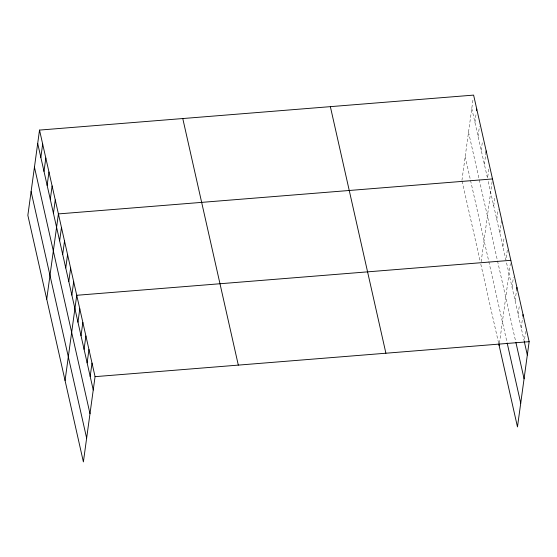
<?xml version="1.0" encoding="UTF-8"?>
<svg xmlns="http://www.w3.org/2000/svg" width="557" height="557" viewBox="0 0 557 557"><rect width="100%" height="100%" fill="white"/><g stroke="black" fill="none" stroke-linecap="round" stroke-linejoin="round"><path stroke-width="0.42" stroke-dasharray="2.79 2.09" d="M461.934 180.343L473.151 98.45M474.926 122.429L476.186 113.252M478.073 136.395L479.445 126.39M481.22 150.369L482.48 141.2M484.367 164.343L485.969 152.667M488.774 169.14L487.521 178.317L471.779 108.455M481.144 261.804L492.492 178.943M493.718 205.846L495.089 195.841M496.774 219.409L498.146 209.404M499.831 232.972L501.544 220.461M502.887 246.535L504.141 237.359M507.309 250.086L505.937 260.091L487.89 179.96M499.469 343.175L510.365 263.649M512.05 287.217L513.422 277.212M515.107 300.78L516.701 289.104M518.156 314.336L519.416 305.166M521.213 327.899L522.584 317.894M525.641 331.457L524.269 341.462L506.32 261.79M468.534 132.176L497.345 260.084M497.533 260.934L515.671 341.455M465.186 156.621L470.366 179.633M470.554 180.454L488.649 260.794M488.837 261.644L506.974 342.165M462.115 181.171L480.259 261.713M480.816 264.178L498.571 343.008"/><path stroke-width="0.84" d="M39.526 130.087L27.85 215.322L83.39 461.892L95.066 376.657L39.526 130.087L473.61 95.108L529.15 341.678L517.474 426.913L498.766 343.85M40.842 157.401L42.673 144.054M43.996 171.375L45.82 158.028M47.143 185.342L48.967 172.002M50.29 199.315L52.114 185.975M53.437 213.289L55.261 199.949M46.732 299.151L58.408 213.916L492.492 178.943M59.634 240.826L61.465 227.479M62.69 254.382L64.521 241.042M65.747 267.945L67.571 254.605M68.803 281.508L70.628 268.161M71.853 295.071L73.684 281.724M65.065 380.522L76.741 295.287L510.825 260.314M77.966 322.19L79.79 308.85M81.023 335.753L82.847 322.406M84.072 349.316L85.903 335.968M87.129 362.872L88.96 349.531M90.185 376.435L92.009 363.094M476.527 110.752L476.757 109.081M485.969 152.667L486.198 151.003M499.149 345.549L499.364 343.968M516.701 289.104L516.931 287.433M522.814 316.223L523.044 314.559M95.066 376.657L529.15 341.678M524.269 341.462L527.319 355.025M515.866 342.304L524.074 378.746M507.169 343.015L520.725 403.191M330.364 106.652L385.904 353.222M182.773 118.544L238.312 365.113M37.695 143.428L93.242 389.997M34.45 167.156L89.99 413.719M31.101 191.594L86.641 438.164"/></g></svg>
